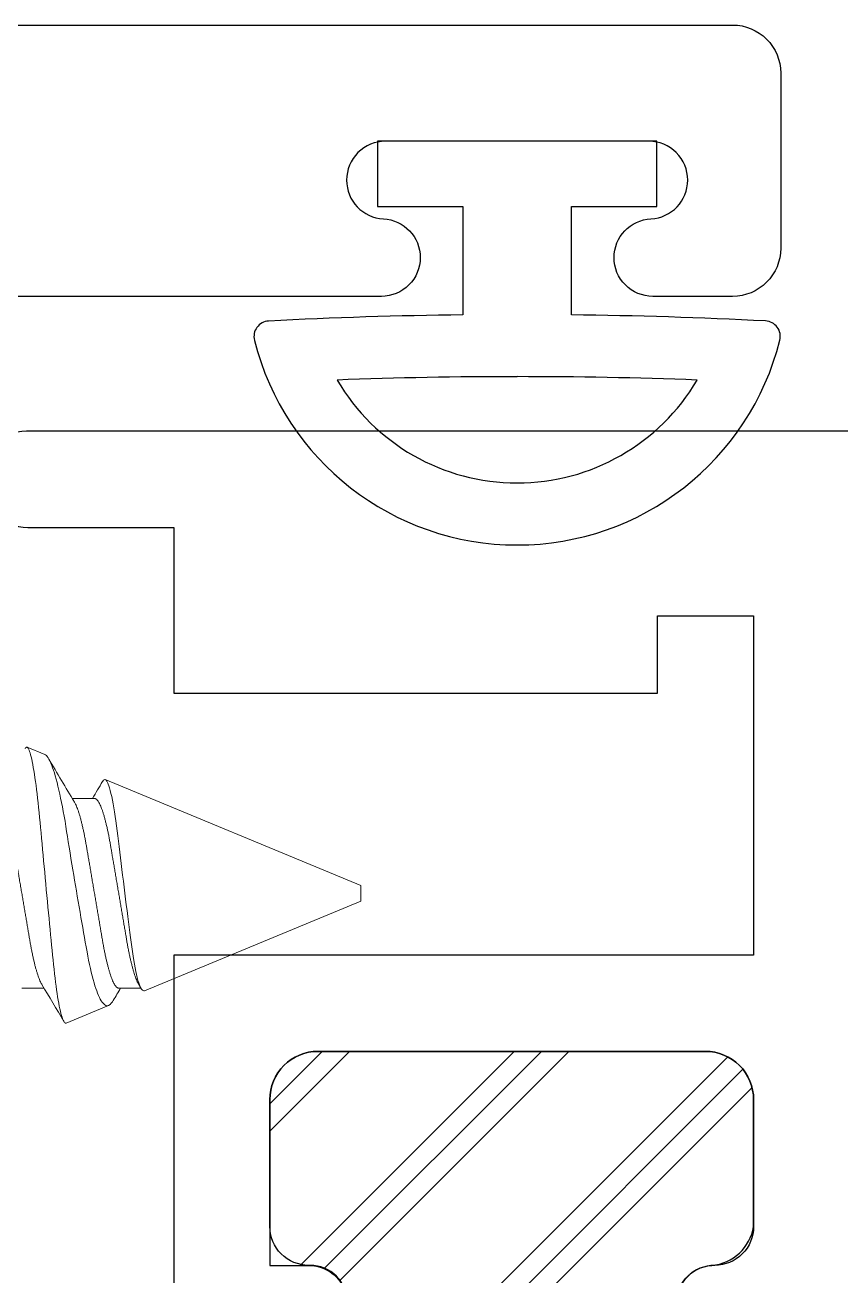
# Model space of a CAD drawing. Extents: x -7 to 79, y -106 to 76.
# Drawn here: x 7.535 to 8.061, y 56.975 to 57.782 of the extents above; entities that cross this region are included whole.
import ezdxf

# ---------------------------------------------------------------- set-up
doc = ezdxf.new("R2010")
doc.units = 0
doc.header["$MEASUREMENT"] = 0
doc.layers.get('0').update_dxf_attribs({"linetype": 'CONTINUOUS'})
for name, color, linetype in [('Ballons', 7, 'CONTINUOUS'), ('FRAME', 1, 'CONTINUOUS'), ('GEOMETRY', 1, 'CONTINUOUS'), ('TEXT', 7, 'CONTINUOUS'), ('VENT', 5, 'CONTINUOUS')]:
    doc.layers.add(name, color=color, linetype=linetype)

# ---------------------------------------------------------------- blocks, each defined once
blk = doc.blocks.new('3073 FIXED STILE')
at = {"linetype": 'Continuous'}
h = blk.add_hatch(dxfattribs=at)
h.set_pattern_fill('PLAST', scale=0.4, angle=-45, style=0)
h.set_pattern_definition([(315, (-24.43819, 6.21396), (0.07071068, 0.07071068), []), (315, (-24.42935, 6.2228), (0.07071068, 0.07071068), []), (315, (-24.42051, 6.23164), (0.07071068, 0.07071068), [])])
edge = h.paths.add_edge_path()
edge.add_line((0, 0.125), (0, -0.125))
edge.add_line((0, -0.125), (-0.027, -0.125))
edge.add_arc((-0.027, -0.15004), 0.02504, 90, 274.58122)
edge.add_line((-0.025, -0.175), (0, -0.175))
edge.add_line((0, -0.175), (0, -0.282))
edge.add_arc((-0.031, -0.282), 0.031, 270, 360, ccw=False)
edge.add_line((-0.031, -0.313), (-0.281, -0.313))
edge.add_arc((-0.281, -0.282), 0.031, 180, 270, ccw=False)
edge.add_line((-0.312, -0.282), (-0.312, -0.175))
edge.add_line((-0.312, -0.175), (-0.287, -0.175))
edge.add_arc((-0.287, -0.14996), 0.02504, 270, 445.41878)
edge.add_line((-0.285, -0.125), (-0.312, -0.125))
edge.add_line((-0.312, -0.125), (-0.312, 0.125))
edge.add_line((-0.312, 0.125), (-0.287, 0.125))
edge.add_arc((-0.287, 0.15004), 0.02504, 270, 445.41878)
edge.add_arc((-0.28262, 0.20465), 0.02974, 188.98642, 265.41878, ccw=False)
edge.add_line((-0.312, 0.2), (-0.312, 0.282))
edge.add_arc((-0.281, 0.282), 0.031, 90, 180, ccw=False)
edge.add_line((-0.281, 0.313), (-0.031, 0.313))
edge.add_arc((-0.031, 0.282), 0.031, 0, 90, ccw=False)
edge.add_line((0, 0.282), (0, 0.175))
edge.add_line((0, 0.175), (-0.025, 0.175))
edge.add_arc((-0.025, 0.15), 0.025, 90, 269.99542)
edge.add_line((-0.025, 0.125), (0, 0.125))
for points in [[(-1.27, 0.713), (0.151, 0.713), (0.157, 0.713, -0.414214), (0.187, 0.683), (0.187, 0.682, -0.414214), (0.156, 0.651), (0.062, 0.651), (0.062, 0.544), (-0.25, 0.544), (-0.25, 0.594), (-0.312, 0.594), (-0.312, 0.375), (0.062, 0.375), (0.062, 0.156, -0.414214)], [(-0.05, 0.151, -0.414214), (-0.026, 0.175), (-0.025, 0.175, 0.414214), (0, 0.2), (0, 0.282, 0.414214), (-0.031, 0.313), (-0.281, 0.313, 0.414214), (-0.312, 0.282), (-0.312, 0.2, 0.414214), (-0.287, 0.175, -0.414214), (-0.262, 0.15)]]:
    blk.add_lwpolyline(points, format="xyb")
at = {"color": 7}
blk.add_lwpolyline([(0, 0.125), (0, -0.125), (-0.027, -0.125, 1.0408), (-0.025, -0.175), (0, -0.175), (0, -0.282, -0.414214), (-0.031, -0.313), (-0.281, -0.313, -0.414214), (-0.312, -0.282), (-0.312, -0.175), (-0.287, -0.175, 0.9608), (-0.285, -0.125), (-0.312, -0.125), (-0.312, 0.125), (-0.287, 0.125, 0.9608), (-0.285, 0.175, -0.346439), (-0.312, 0.2), (-0.312, 0.282, -0.414214), (-0.281, 0.313), (-0.031, 0.313, -0.414214), (0, 0.282), (0, 0.175), (-0.025, 0.175, 0.99996), (-0.025, 0.125)], format="xyb", close=True, dxfattribs=at)
blk = doc.blocks.new('no 10 1 in')
at = {"color": 7, "linetype": 'Continuous', "lineweight": 15}
for p, q in [((55.99868, 25.66646), (55.98717, 25.67123)), ((56.20248, 25.58204), (56.03762, 25.65033)), ((56.03061, 25.63821), (56.01625, 25.63821)), ((56.20248, 25.57704), (56.20248, 25.58204)), ((56.06283, 25.5142), (56.20248, 25.57204)), ((56.20248, 25.57204), (56.20248, 25.57704)), ((55.98373, 25.51587), (55.99809, 25.51587)), ((56.04623, 25.51587), (56.06059, 25.51587)), ((56.01239, 25.4933), (56.03975, 25.50464))]:
    blk.add_line(p, q, dxfattribs=at)
at = {"color": 7, "linetype": 'Continuous', "lineweight": 15, "flags": 128}
for points in [[(56.01239, 25.4933), (56.01208, 25.49325), (56.01176, 25.49334), (56.01143, 25.49359), (56.0111, 25.49398), (56.01076, 25.49453), (56.01041, 25.49524), (56.01005, 25.49611), (56.0097, 25.49713), (56.00935, 25.49826), (56.009, 25.49952), (56.00865, 25.50094), (56.0083, 25.50249), (56.00794, 25.50421), (56.00758, 25.50607), (56.00722, 25.50807), (56.00687, 25.51021), (56.00653, 25.51239), (56.00619, 25.5147), (56.00585, 25.51712), (56.00552, 25.51966), (56.00518, 25.52236), (56.00486, 25.52516), (56.00453, 25.52809), (56.00422, 25.53111), (56.00392, 25.5341), (56.00362, 25.53716), (56.00331, 25.54032), (56.00299, 25.54354), (56.00267, 25.54689), (56.00234, 25.55029), (56.002, 25.55377), (56.00166, 25.55729), (56.00132, 25.56087), (56.00097, 25.56447), (56.00062, 25.56813), (56.00027, 25.57181), (55.99992, 25.57558), (55.99956, 25.57936), (55.9992, 25.58318), (55.99884, 25.58698), (55.9985, 25.59067), (55.99816, 25.59433), (55.99782, 25.598), (55.99748, 25.60163), (55.99714, 25.60531), (55.99681, 25.60895), (55.99647, 25.61255), (55.99615, 25.6161), (55.99584, 25.61946), (55.99554, 25.62275), (55.99524, 25.62599), (55.99493, 25.62915), (55.99461, 25.6323), (55.99429, 25.63535), (55.99395, 25.63833), (55.99362, 25.6412), (55.99328, 25.64396), (55.99294, 25.6466), (55.99259, 25.64915), (55.99225, 25.65158), (55.99189, 25.65392), (55.99153, 25.65614), (55.99118, 25.65823), (55.99082, 25.66017), (55.99047, 25.66193), (55.99013, 25.66354), (55.98978, 25.66502), (55.98944, 25.66634), (55.9891, 25.66753), (55.98876, 25.66857), (55.98842, 25.66944), (55.98809, 25.67015), (55.98778, 25.67067), (55.98747, 25.67103), (55.98717, 25.67123), (55.98686, 25.67127), (55.98655, 25.67116), (55.98623, 25.67088), (55.9859, 25.67044), (55.98582, 25.67029)], [(55.99867, 25.66645), (55.99906, 25.66626), (55.99958, 25.66584), (56.00012, 25.66524), (56.00068, 25.66447), (56.00126, 25.6635), (56.00185, 25.66236), (56.00245, 25.66104), (56.00306, 25.65954), (56.00362, 25.65804), (56.00418, 25.6564), (56.00475, 25.65462), (56.00532, 25.65271), (56.00591, 25.65062), (56.0065, 25.6484), (56.00709, 25.64604), (56.00768, 25.64356), (56.00825, 25.64104), (56.00881, 25.63841), (56.00938, 25.63567), (56.00994, 25.63282), (56.01051, 25.62981), (56.01106, 25.62672), (56.01162, 25.6235), (56.01216, 25.62021), (56.01267, 25.61696), (56.0132, 25.61365), (56.01374, 25.61025), (56.0143, 25.60679), (56.01488, 25.6032), (56.01547, 25.59957), (56.01607, 25.59587), (56.01669, 25.59215), (56.01724, 25.58878), (56.01781, 25.5854), (56.01838, 25.58199), (56.01895, 25.57858), (56.01954, 25.57511), (56.02013, 25.57165), (56.02072, 25.56819), (56.02131, 25.56475), (56.02188, 25.56147), (56.02245, 25.55821), (56.02302, 25.55498), (56.02358, 25.5518), (56.02415, 25.54861), (56.02471, 25.54547), (56.02526, 25.54239), (56.02581, 25.53937), (56.02632, 25.53655), (56.02685, 25.53382), (56.02739, 25.53116), (56.02795, 25.5286), (56.02853, 25.52609), (56.02913, 25.52369), (56.02973, 25.5214), (56.03035, 25.51923), (56.03091, 25.51741), (56.03147, 25.51569), (56.03204, 25.51408), (56.03261, 25.51258), (56.0332, 25.51118), (56.03379, 25.5099), (56.03439, 25.50875), (56.03498, 25.50773), (56.03558, 25.50682), (56.03619, 25.50606), (56.03679, 25.50545), (56.03738, 25.50498), (56.03799, 25.50465), (56.03858, 25.50449), (56.03917, 25.50448), (56.03975, 25.50464)], [(56.06283, 25.5142), (56.0624, 25.51412), (56.06196, 25.51426), (56.06152, 25.51459), (56.06105, 25.51515), (56.06057, 25.51592), (56.06009, 25.5169), (56.05963, 25.51804), (56.05916, 25.51937), (56.05869, 25.52088), (56.05821, 25.52262), (56.05773, 25.52455), (56.05726, 25.52666), (56.0568, 25.52887), (56.05635, 25.53125), (56.05591, 25.53377), (56.05547, 25.53651), (56.05504, 25.53939), (56.05462, 25.5424), (56.05421, 25.54543), (56.05381, 25.54857), (56.0534, 25.55179), (56.05296, 25.55518), (56.05252, 25.55864), (56.05208, 25.56216), (56.05161, 25.56582), (56.05115, 25.56953), (56.05068, 25.57327), (56.05021, 25.57714), (56.04973, 25.58102), (56.04925, 25.5849), (56.04879, 25.58867), (56.04834, 25.59243), (56.04789, 25.59615), (56.04744, 25.59993), (56.047, 25.60364), (56.04656, 25.60728), (56.04616, 25.61072), (56.04576, 25.61408), (56.04535, 25.61733), (56.04492, 25.62056), (56.04449, 25.62366), (56.04404, 25.62663), (56.04359, 25.62949), (56.04313, 25.63219), (56.04267, 25.63473), (56.0422, 25.63717), (56.04172, 25.63942), (56.04125, 25.64148), (56.04078, 25.64331), (56.04032, 25.64494), (56.03987, 25.64637), (56.03952, 25.64732), (56.03918, 25.64815), (56.03885, 25.64885), (56.03852, 25.64943), (56.0381, 25.64997), (56.0377, 25.65029), (56.0373, 25.6504), (56.03688, 25.65029), (56.03644, 25.64995), (56.03601, 25.64939), (56.03584, 25.6491)]]:
    blk.add_lwpolyline(points, dxfattribs=at)
at = {"color": 7, "linetype": 'Continuous', "lineweight": 15}
for centre, radius, start, end in [((59.05265, 27.45483), 3.53833, 210.40835, 210.93575), ((53.5644, 27.11374), 2.87282, 329.09511, 329.348), ((53.18977, 23.8351), 3.27286, 30.4626, 30.94858), ((57.83153, 24.44648), 2.07999, 149.06041, 149.31577), ((54.28374, 24.45196), 2.07102, 30.90345, 30.98763), ((56.03567, 25.51137), 0.00787, 301.14739, 333.95966)]:
    blk.add_arc(centre, radius, start, end, dxfattribs=at)
for points, knots in [([(55.96811, 25.63821), (55.96827, 25.6382), (55.96859, 25.63816), (55.9691, 25.63789), (55.96962, 25.63746), (55.97016, 25.63683), (55.97071, 25.63602), (55.97127, 25.63502), (55.97184, 25.63384), (55.97243, 25.63245), (55.97304, 25.63085), (55.97365, 25.62904), (55.97426, 25.62705), (55.97487, 25.62489), (55.97547, 25.62258), (55.97605, 25.62017), (55.97661, 25.61767), (55.97714, 25.61512), (55.97766, 25.61247), (55.97816, 25.60976), (55.97864, 25.60697), (55.97913, 25.60409), (55.97963, 25.60111), (55.98017, 25.59797), (55.98073, 25.59469), (55.98131, 25.59127), (55.98191, 25.58778), (55.98251, 25.58423), (55.98312, 25.58065), (55.98372, 25.5771), (55.98432, 25.5736), (55.9849, 25.57018), (55.98548, 25.56679), (55.98605, 25.56345), (55.98661, 25.56017), (55.98715, 25.55696), (55.98768, 25.55385), (55.9882, 25.55079), (55.98871, 25.54779), (55.98921, 25.54485), (55.98973, 25.54199), (55.99027, 25.53922), (55.99083, 25.53653), (55.9914, 25.534), (55.99197, 25.53162), (55.99254, 25.5294), (55.99312, 25.52732), (55.9937, 25.5254), (55.99429, 25.52363), (55.99487, 25.52204), (55.99546, 25.52062), (55.99604, 25.51938), (55.99645, 25.51859), (55.99666, 25.51826), (55.99668, 25.51824)], [0, 0, 0, 0, 0.018425, 0.037098, 0.055995, 0.075092, 0.094361, 0.113774, 0.1333, 0.152908, 0.173502, 0.194114, 0.214705, 0.235237, 0.255675, 0.275982, 0.295213, 0.314265, 0.333111, 0.351727, 0.370105, 0.388591, 0.407319, 0.426267, 0.446323, 0.466559, 0.486941, 0.507436, 0.528005, 0.548612, 0.568283, 0.587921, 0.607494, 0.626969, 0.646317, 0.665508, 0.684513, 0.703307, 0.722741, 0.74198, 0.761439, 0.781155, 0.801099, 0.821241, 0.840622, 0.860124, 0.879715, 0.899364, 0.919038, 0.938704, 0.95833, 0.977882, 0.998253, 1, 1, 1, 1]), ([(56.01767, 25.63584), (56.01783, 25.63557), (56.01817, 25.63497), (56.01872, 25.63383), (56.01931, 25.63245), (56.01991, 25.63085), (56.02053, 25.62904), (56.02114, 25.62705), (56.02175, 25.62489), (56.02234, 25.62258), (56.02292, 25.62017), (56.02348, 25.61767), (56.02402, 25.61512), (56.02453, 25.61247), (56.02503, 25.60976), (56.02551, 25.60697), (56.026, 25.60409), (56.02651, 25.60111), (56.02704, 25.59797), (56.0276, 25.59469), (56.02819, 25.59127), (56.02878, 25.58778), (56.02938, 25.58423), (56.02999, 25.58065), (56.0306, 25.5771), (56.03119, 25.5736), (56.03178, 25.57018), (56.03235, 25.56679), (56.03292, 25.56345), (56.03348, 25.56017), (56.03403, 25.55696), (56.03456, 25.55385), (56.03508, 25.55079), (56.03559, 25.54779), (56.03609, 25.54485), (56.03661, 25.54199), (56.03715, 25.53922), (56.03771, 25.53653), (56.03827, 25.534), (56.03884, 25.53162), (56.03942, 25.5294), (56.03999, 25.52732), (56.04058, 25.5254), (56.04116, 25.52364), (56.04175, 25.52204), (56.04233, 25.52062), (56.04292, 25.51937), (56.0435, 25.51829), (56.04408, 25.51739), (56.04465, 25.51671), (56.0452, 25.51622), (56.04573, 25.51593), (56.04606, 25.51589), (56.04623, 25.51587)], [0, 0, 0, 0, 0.016551, 0.036076, 0.055684, 0.076279, 0.09689, 0.117481, 0.138014, 0.158452, 0.178759, 0.19799, 0.217041, 0.235888, 0.254503, 0.272882, 0.291368, 0.310096, 0.329043, 0.349099, 0.369335, 0.389718, 0.410212, 0.430781, 0.451388, 0.471059, 0.490697, 0.51027, 0.529746, 0.549094, 0.568285, 0.58729, 0.606083, 0.625518, 0.644756, 0.664216, 0.683932, 0.703876, 0.724018, 0.743399, 0.7629, 0.782492, 0.802141, 0.821815, 0.841481, 0.861106, 0.880659, 0.90103, 0.921251, 0.941289, 0.961112, 0.980691, 1, 1, 1, 1]), ([(56.03061, 25.63821), (56.03077, 25.6382), (56.03109, 25.63816), (56.0316, 25.63789), (56.03212, 25.63746), (56.03266, 25.63683), (56.03321, 25.63602), (56.03377, 25.63502), (56.03434, 25.63384), (56.03493, 25.63245), (56.03554, 25.63085), (56.03615, 25.62904), (56.03676, 25.62705), (56.03737, 25.62489), (56.03797, 25.62258), (56.03855, 25.62017), (56.03911, 25.61767), (56.03964, 25.61512), (56.04016, 25.61247), (56.04066, 25.60976), (56.04114, 25.60697), (56.04163, 25.60409), (56.04213, 25.60111), (56.04267, 25.59797), (56.04323, 25.59469), (56.04381, 25.59127), (56.04441, 25.58778), (56.04501, 25.58423), (56.04562, 25.58065), (56.04622, 25.5771), (56.04682, 25.5736), (56.0474, 25.57018), (56.04798, 25.56679), (56.04855, 25.56345), (56.04911, 25.56017), (56.04965, 25.55696), (56.05018, 25.55385), (56.0507, 25.55079), (56.05121, 25.54779), (56.05171, 25.54485), (56.05224, 25.54199), (56.05277, 25.53922), (56.05333, 25.53653), (56.0539, 25.534), (56.05447, 25.53162), (56.05504, 25.5294), (56.05562, 25.52732), (56.0562, 25.5254), (56.05679, 25.52363), (56.05737, 25.52204), (56.05796, 25.52062), (56.05854, 25.51938), (56.05895, 25.51859), (56.05916, 25.51826), (56.05918, 25.51824)], [0, 0, 0, 0, 0.018425, 0.037098, 0.055995, 0.075092, 0.094361, 0.113774, 0.1333, 0.152908, 0.173502, 0.194114, 0.214705, 0.235238, 0.255676, 0.275983, 0.295213, 0.314265, 0.333111, 0.351727, 0.370105, 0.388591, 0.40732, 0.426267, 0.446323, 0.466559, 0.486942, 0.507436, 0.528005, 0.548612, 0.568283, 0.587921, 0.607494, 0.62697, 0.646318, 0.665508, 0.684514, 0.703307, 0.722742, 0.74198, 0.76144, 0.781155, 0.8011, 0.821242, 0.840623, 0.860124, 0.879716, 0.899365, 0.919039, 0.938705, 0.95833, 0.977883, 0.998254, 1, 1, 1, 1])]:
    blk.add_open_spline(points, degree=3, knots=knots, dxfattribs=at)
blk = doc.blocks.new('25031')
at = {"layer": 'GEOMETRY', "color": 5}
for p, q in [((-0.035, 0.112), (-0.035, 0.042)), ((0.035, 0.042), (0.035, 0.112)), ((-0.035, 0.042), (-0.09, 0.042)), ((-0.09, 0.042), (-0.09, 0)), ((0.09, 0.042), (0.035, 0.042)), ((0.09, 0), (0.09, 0.042)), ((-0.09, 0), (0.09, 0))]:
    blk.add_line(p, q, dxfattribs=at)
for centre, radius, start, end in [((0.00001, 0.08562), 0.17476, 14.16222, 165.86854), ((0.00001, 0.08562), 0.13476, 30.48079, 149.52589), ((0.0002, 3.29043), 3.13862, 267.87586, 269.9963), ((0.00504, 3.05622), 2.90437, 269.90051, 272.19223), ((-0.15976, 0.12585), 0.01, 165.86854, 267.1063), ((0.15976, 0.12593), 0.01, 273.02232, 14.16222), ((0.0002, 3.29043), 3.17862, 267.1063, 269.36545), ((0.00504, 3.05622), 2.94437, 270.58295, 273.02232)]:
    blk.add_arc(centre, radius, start, end, dxfattribs=at)
blk = doc.blocks.new('3809 BLOCK FRAME')
blk.add_lwpolyline([(0, 0), (0, 1.423, 0.414214), (-0.031, 1.454), (-0.144, 1.454, 0.414214), (-0.175, 1.423), (-0.175, 1.3715, 0.414214), (-0.15, 1.3465), (-0.15, 1.3465, 0.399638), (-0.12503, 1.37025, -0.399638), (-0.10006, 1.394), (-0.1, 1.394, -0.414214), (-0.075, 1.369), (-0.075, 1.199, -0.414214), (-0.1, 1.174), (-0.10006, 1.174, -0.399638), (-0.12503, 1.19775, 0.399638), (-0.15, 1.2215, 0.414214), (-0.175, 1.1965), (-0.175, 0.464, -0.414214)], format="xyb")

msp = doc.modelspace()

# ---------------------------------------------------------------- block references
at = {"layer": 'Ballons'}
msp.add_blockref('no 10 1 in', (-48.45082, 31.64459), dxfattribs=at)
at = {"layer": 'FRAME', "xscale": -1, "rotation": 270}
msp.add_blockref('3809 BLOCK FRAME', (6.56842, 57.78165), dxfattribs=at)
at = {"layer": 'TEXT', "rotation": 180}
msp.add_blockref('25031', (7.85242, 57.70665), dxfattribs=at)
at = {"layer": 'VENT', "xscale": -1}
msp.add_blockref('3073 FIXED STILE', (7.69292, 56.80665), dxfattribs=at)

doc.saveas('drawing.dxf')
